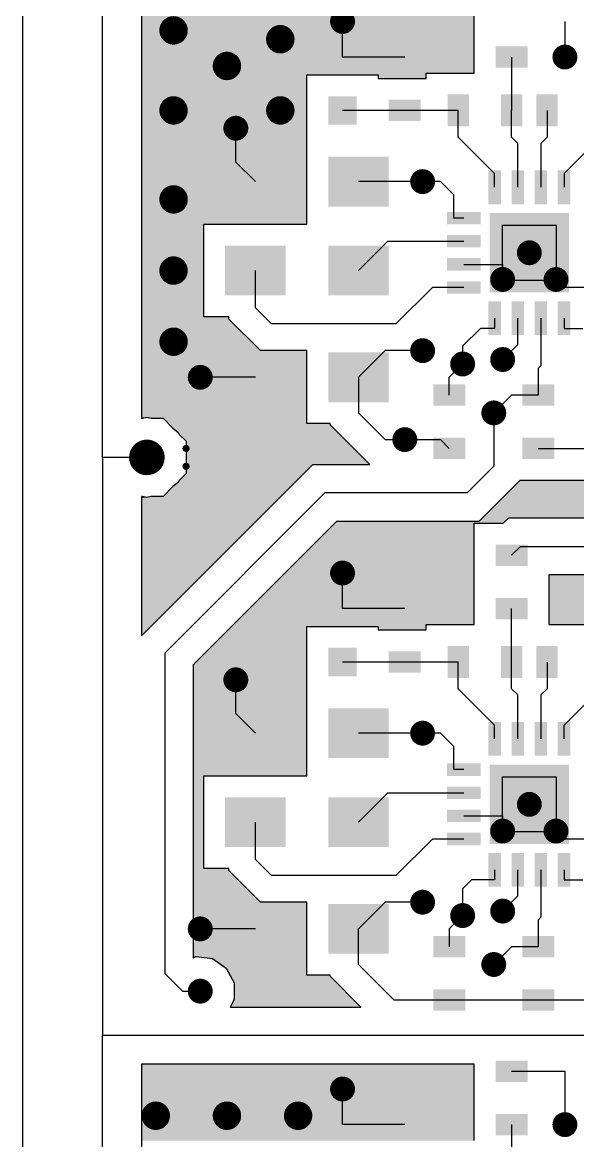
# Model space of a CAD drawing. Extents: x 295 to 953, y 10 to 290.
# Drawn here: x 558.7 to 584.4, y 156.4 to 208.3 of the extents above; entities that cross this region are included whole.
import ezdxf

# ---------------------------------------------------------------- set-up
doc = ezdxf.new("R2010")
doc.units = 0
doc.header["$LTSCALE"] = 5
doc.header["$MEASUREMENT"] = 0
doc.layers.get('0').update_dxf_attribs({"linetype": 'CONTINUOUS', "lineweight": 25})
doc.layers.add('16_COMP_GBR', color=1, linetype='CONTINUOUS')

msp = doc.modelspace()

# ---------------------------------------------------------------- linework, layer by layer
for points, const_width in [([(565.373, 207.925, 1), (566.033, 207.925, 1)], 0.66), ([(573.251, 208.338, 1), (573.829, 208.338, 1)], 0.577), ([(570.323, 207.513, 1), (570.983, 207.513, 1)], 0.66), ([(567.848, 206.275, 1), (568.508, 206.275, 1)], 0.66), ([(583.564, 206.688, 1), (584.141, 206.688, 1)], 0.577), ([(565.373, 204.213, 1), (566.033, 204.213, 1)], 0.66), ([(570.323, 204.213, 1), (570.983, 204.213, 1)], 0.66), ([(568.301, 203.388, 1), (568.879, 203.388, 1)], 0.577), ([(576.964, 200.913, 1), (577.541, 200.913, 1)], 0.577), ([(565.373, 200.088, 1), (566.033, 200.088, 1)], 0.66), ([(581.914, 197.613, 1), (582.491, 197.613, 1)], 0.577), ([(565.373, 196.788, 1), (566.033, 196.788, 1)], 0.66), ([(580.676, 196.375, 1), (581.254, 196.375, 1)], 0.577), ([(583.151, 196.375, 1), (583.729, 196.375, 1)], 0.577), ([(565.373, 193.488, 1), (566.033, 193.488, 1)], 0.66), ([(576.964, 193.075, 1), (577.541, 193.075, 1)], 0.577), ([(578.82, 192.456, 1), (579.398, 192.456, 1)], 0.577), ([(580.676, 192.663, 1), (581.254, 192.663, 1)], 0.577), ([(566.651, 191.838, 1), (567.229, 191.838, 1)], 0.577), ([(580.264, 190.188, 1), (580.841, 190.188, 1)], 0.577), ([(576.139, 188.95, 1), (576.716, 188.95, 1)], 0.577), ([(564.053, 188.125, 1), (564.878, 188.125, 1)], 0.825), ([(566.198, 188.539, 1), (566.363, 188.539, 1)], 0.165), ([(566.198, 187.711, 1), (566.363, 187.711, 1)], 0.165), ([(573.251, 182.763, 1), (573.829, 182.763, 1)], 0.577), ([(568.301, 177.813, 1), (568.879, 177.813, 1)], 0.577), ([(576.964, 175.338, 1), (577.541, 175.338, 1)], 0.577), ([(581.914, 172.038, 1), (582.491, 172.038, 1)], 0.577), ([(580.676, 170.8, 1), (581.254, 170.8, 1)], 0.577), ([(583.151, 170.8, 1), (583.729, 170.8, 1)], 0.577), ([(576.964, 167.5, 1), (577.541, 167.5, 1)], 0.577), ([(580.676, 167.088, 1), (581.254, 167.088, 1)], 0.577), ([(578.82, 166.881, 1), (579.398, 166.881, 1)], 0.577), ([(566.651, 166.263, 1), (567.229, 166.263, 1)], 0.577), ([(580.264, 164.613, 1), (580.841, 164.613, 1)], 0.577), ([(566.651, 163.375, 1), (567.229, 163.375, 1)], 0.577), ([(573.251, 158.838, 1), (573.829, 158.838, 1)], 0.577), ([(564.548, 157.6, 1), (565.208, 157.6, 1)], 0.66), ([(567.848, 157.6, 1), (568.508, 157.6, 1)], 0.66), ([(571.148, 157.6, 1), (571.808, 157.6, 1)], 0.66), ([(583.564, 157.188, 1), (584.141, 157.188, 1)], 0.577)]:
    msp.add_lwpolyline(points, format="xyb", close=True, dxfattribs=dict(const_width=const_width))
for points in [[(574.2, 207.348), (574.2, 206.028), (572.88, 207.348), (572.88, 206.028)], [(577.17, 207.183), (577.17, 206.193), (575.685, 207.183), (575.685, 206.193)], [(582.12, 207.183), (582.12, 206.193), (580.635, 207.183), (580.635, 206.193)], [(574.2, 204.873), (574.2, 203.553), (572.88, 204.873), (572.88, 203.553)], [(579.398, 204.955), (579.398, 203.47), (578.408, 204.955), (578.408, 203.47)], [(581.873, 204.955), (581.873, 203.47), (580.883, 204.955), (580.883, 203.47)], [(583.523, 204.955), (583.523, 203.47), (582.533, 204.955), (582.533, 203.47)], [(577.17, 204.708), (577.17, 203.718), (575.685, 204.708), (575.685, 203.718)], [(570.9, 202.068), (570.9, 199.758), (568.095, 202.068), (568.095, 199.758)], [(575.685, 202.068), (575.685, 199.758), (572.88, 202.068), (572.88, 199.758)], [(580.883, 201.432), (580.883, 199.865), (580.305, 201.432), (580.305, 199.865)], [(581.955, 201.432), (581.955, 199.865), (581.378, 201.432), (581.378, 199.865)], [(583.028, 201.432), (583.028, 199.865), (582.45, 201.432), (582.45, 199.865)], [(584.1, 201.432), (584.1, 199.865), (583.523, 201.432), (583.523, 199.865)], [(579.95, 199.51), (579.95, 198.933), (578.383, 199.51), (578.383, 198.933)], [(584.042, 199.452), (584.042, 195.773), (580.363, 199.452), (580.363, 195.773)], [(579.95, 198.438), (579.95, 197.86), (578.383, 198.438), (578.383, 197.86)], [(570.9, 197.943), (570.9, 195.633), (568.095, 197.943), (568.095, 195.633)], [(575.685, 197.943), (575.685, 195.633), (572.88, 197.943), (572.88, 195.633)], [(579.95, 197.365), (579.95, 196.788), (578.383, 197.365), (578.383, 196.788)], [(579.95, 196.293), (579.95, 195.715), (578.383, 196.293), (578.383, 195.715)], [(580.883, 195.36), (580.883, 193.793), (580.305, 195.36), (580.305, 193.793)], [(581.955, 195.36), (581.955, 193.793), (581.378, 195.36), (581.378, 193.793)], [(583.028, 195.36), (583.028, 193.793), (582.45, 195.36), (582.45, 193.793)], [(584.1, 195.36), (584.1, 193.793), (583.523, 195.36), (583.523, 193.793)], [(570.9, 192.993), (570.9, 190.683), (568.095, 192.993), (568.095, 190.683)], [(575.685, 192.993), (575.685, 190.683), (572.88, 192.993), (572.88, 190.683)], [(579.233, 191.508), (579.233, 190.518), (577.748, 191.508), (577.748, 190.518)], [(583.358, 191.508), (583.358, 190.518), (581.873, 191.508), (581.873, 190.518)], [(579.233, 189.033), (579.233, 188.043), (577.748, 189.033), (577.748, 188.043)], [(583.358, 189.033), (583.358, 188.043), (581.873, 189.033), (581.873, 188.043)], [(582.12, 184.083), (582.12, 183.093), (580.635, 184.083), (580.635, 183.093)], [(574.2, 181.773), (574.2, 180.453), (572.88, 181.773), (572.88, 180.453)], [(577.17, 181.608), (577.17, 180.618), (575.685, 181.608), (575.685, 180.618)], [(582.12, 181.608), (582.12, 180.618), (580.635, 181.608), (580.635, 180.618)], [(574.2, 179.298), (574.2, 177.978), (572.88, 179.298), (572.88, 177.978)], [(577.17, 179.133), (577.17, 178.143), (575.685, 179.133), (575.685, 178.143)], [(579.398, 179.38), (579.398, 177.895), (578.408, 179.38), (578.408, 177.895)], [(581.873, 179.38), (581.873, 177.895), (580.883, 179.38), (580.883, 177.895)], [(583.523, 179.38), (583.523, 177.895), (582.533, 179.38), (582.533, 177.895)], [(570.9, 176.493), (570.9, 174.183), (568.095, 176.493), (568.095, 174.183)], [(575.685, 176.493), (575.685, 174.183), (572.88, 176.493), (572.88, 174.183)], [(580.883, 175.857), (580.883, 174.29), (580.305, 175.857), (580.305, 174.29)], [(581.955, 175.857), (581.955, 174.29), (581.378, 175.857), (581.378, 174.29)], [(583.028, 175.857), (583.028, 174.29), (582.45, 175.857), (582.45, 174.29)], [(584.1, 175.857), (584.1, 174.29), (583.523, 175.857), (583.523, 174.29)], [(579.95, 173.935), (579.95, 173.358), (578.383, 173.935), (578.383, 173.358)], [(584.042, 173.877), (584.042, 170.198), (580.363, 173.877), (580.363, 170.198)], [(579.95, 172.863), (579.95, 172.285), (578.383, 172.863), (578.383, 172.285)], [(570.9, 172.368), (570.9, 170.058), (568.095, 172.368), (568.095, 170.058)], [(575.685, 172.368), (575.685, 170.058), (572.88, 172.368), (572.88, 170.058)], [(579.95, 171.79), (579.95, 171.213), (578.383, 171.79), (578.383, 171.213)], [(579.95, 170.718), (579.95, 170.14), (578.383, 170.718), (578.383, 170.14)], [(580.883, 169.785), (580.883, 168.218), (580.305, 169.785), (580.305, 168.218)], [(581.955, 169.785), (581.955, 168.218), (581.378, 169.785), (581.378, 168.218)], [(583.028, 169.785), (583.028, 168.218), (582.45, 169.785), (582.45, 168.218)], [(584.1, 169.785), (584.1, 168.218), (583.523, 169.785), (583.523, 168.218)], [(570.9, 167.418), (570.9, 165.108), (568.095, 167.418), (568.095, 165.108)], [(575.685, 167.418), (575.685, 165.108), (572.88, 167.418), (572.88, 165.108)], [(579.233, 165.933), (579.233, 164.943), (577.748, 165.933), (577.748, 164.943)], [(583.358, 165.933), (583.358, 164.943), (581.873, 165.933), (581.873, 164.943)], [(579.233, 163.458), (579.233, 162.468), (577.748, 163.458), (577.748, 162.468)], [(583.358, 163.458), (583.358, 162.468), (581.873, 163.458), (581.873, 162.468)], [(582.12, 160.158), (582.12, 159.168), (580.635, 160.158), (580.635, 159.168)], [(574.2, 157.848), (574.2, 156.528), (572.88, 157.848), (572.88, 156.528)], [(577.17, 157.683), (577.17, 156.693), (575.685, 157.683), (575.685, 156.693)], [(582.12, 157.683), (582.12, 156.693), (580.635, 157.683), (580.635, 156.693)]]:
    msp.add_solid(points)
at = {"layer": '16_COMP_GBR', "color": 7}
for p, q in [((558.69, 219.888), (558.69, 104.8)), ((562.403, 188.125), (562.403, 210.813)), ((564.218, 209.493), (564.218, 189.94)), ((579.645, 205.945), (579.645, 209.493)), ((573.54, 206.688), (573.54, 208.338)), ((583.853, 208.338), (583.853, 206.688)), ((576.428, 206.688), (573.54, 206.688)), ((581.378, 206.688), (581.378, 204.213)), ((571.89, 205.863), (575.19, 205.863)), ((571.89, 198.933), (571.89, 205.863)), ((575.19, 205.863), (575.19, 205.698)), ((577.418, 205.945), (579.645, 205.945)), ((577.418, 205.698), (577.418, 205.945)), ((575.19, 205.698), (577.418, 205.698)), ((576.428, 204.213), (573.54, 204.213)), ((578.903, 204.213), (576.428, 204.213)), ((578.903, 202.975), (578.903, 204.213)), ((581.378, 202.975), (581.378, 204.213)), ((583.028, 204.213), (583.028, 202.975)), ((568.59, 201.82), (568.59, 203.388)), ((578.903, 202.975), (580.594, 201.284)), ((581.378, 202.975), (581.666, 202.686)), ((582.739, 202.686), (583.028, 202.975)), ((583.811, 201.284), (585.503, 202.975)), ((581.666, 200.649), (581.666, 202.686)), ((582.739, 202.686), (582.739, 200.649)), ((569.498, 200.913), (568.59, 201.82)), ((580.594, 200.649), (580.594, 201.284)), ((583.811, 201.284), (583.811, 200.649)), ((577.253, 200.913), (574.283, 200.913)), ((578.078, 200.913), (577.253, 200.913)), ((578.078, 200.913), (578.696, 200.294)), ((578.696, 199.221), (578.696, 200.294)), ((579.167, 199.221), (578.696, 199.221)), ((567.105, 198.933), (571.89, 198.933)), ((567.105, 194.643), (567.105, 198.933)), ((580.94, 198.875), (580.94, 196.35)), ((583.465, 198.875), (580.94, 198.875)), ((583.465, 196.35), (583.465, 198.875)), ((574.283, 196.788), (575.644, 198.149)), ((575.644, 198.149), (579.167, 198.149)), ((579.167, 197.076), (580.965, 197.076)), ((580.965, 197.076), (580.965, 196.375)), ((569.498, 195.055), (569.498, 196.788)), ((576.015, 194.313), (577.706, 196.004)), ((579.167, 196.004), (577.706, 196.004)), ((580.94, 196.35), (583.465, 196.35)), ((583.44, 196.004), (583.44, 196.375)), ((585.239, 196.004), (583.44, 196.004)), ((569.498, 195.055), (570.24, 194.313)), ((568.26, 194.643), (567.105, 194.643)), ((568.26, 194.542), (568.26, 194.643)), ((569.727, 193.075), (568.26, 194.542)), ((580.594, 194.577), (580.594, 194.106)), ((581.666, 193.364), (581.666, 194.577)), ((582.739, 194.577), (582.739, 192.374)), ((583.811, 194.577), (583.811, 194.106)), ((576.015, 194.313), (570.24, 194.313)), ((579.109, 193.281), (579.934, 194.106)), ((580.594, 194.106), (579.934, 194.106)), ((583.811, 194.106), (584.678, 194.106)), ((571.89, 193.075), (569.727, 193.075)), ((571.89, 189.693), (571.89, 193.075)), ((574.283, 191.838), (575.52, 193.075)), ((577.253, 193.075), (575.52, 193.075)), ((579.109, 193.281), (579.109, 192.456)), ((580.965, 192.663), (581.666, 193.364)), ((579.109, 192.456), (578.49, 191.838)), ((582.615, 192.25), (582.739, 192.374)), ((582.615, 192.25), (582.615, 191.013)), ((569.498, 191.838), (566.94, 191.838)), ((574.283, 191.838), (574.283, 190.188)), ((578.49, 191.013), (578.49, 191.838)), ((580.553, 190.188), (581.378, 191.013)), ((582.615, 191.013), (581.378, 191.013)), ((564.218, 189.94), (564.26, 189.94)), ((564.26, 189.94), (564.465, 189.986)), ((564.465, 189.986), (564.67, 189.94)), ((564.67, 189.94), (565.217, 189.94)), ((565.217, 189.94), (565.676, 189.481)), ((575.52, 188.95), (574.283, 190.188)), ((580.553, 190.188), (580.553, 187.713)), ((565.676, 189.481), (565.92, 189.287)), ((565.92, 189.287), (565.967, 189.191)), ((572.963, 189.693), (571.89, 189.693)), ((572.963, 189.641), (572.963, 189.693)), ((574.807, 187.795), (572.963, 189.641)), ((565.967, 189.191), (566.28, 188.877)), ((566.28, 188.877), (566.28, 188.539)), ((575.52, 188.95), (576.428, 188.95)), ((576.428, 188.95), (578.078, 188.95)), ((578.49, 188.538), (578.078, 188.95)), ((566.28, 188.539), (566.28, 187.711)), ((582.615, 188.538), (585.503, 188.538)), ((564.465, 188.125), (562.403, 188.125)), ((562.403, 188.125), (562.403, 161.313)), ((564.218, 179.845), (572.169, 187.795)), ((566.28, 187.711), (566.28, 187.373)), ((572.169, 187.795), (574.807, 187.795)), ((579.315, 186.475), (580.553, 187.713)), ((566.28, 187.373), (565.967, 187.061)), ((565.676, 186.769), (565.217, 186.31)), ((565.92, 186.963), (565.676, 186.769)), ((565.967, 187.061), (565.92, 186.963)), ((581.76, 187.052), (579.861, 185.155)), ((586.648, 187.052), (581.76, 187.052)), ((564.218, 186.31), (564.218, 179.845)), ((564.26, 186.31), (564.218, 186.31)), ((564.465, 186.264), (564.26, 186.31)), ((564.67, 186.31), (564.465, 186.264)), ((565.217, 186.31), (564.67, 186.31)), ((565.29, 179.05), (572.715, 186.475)), ((579.315, 186.475), (572.715, 186.475)), ((573.261, 185.155), (566.61, 178.504)), ((579.861, 185.155), (573.261, 185.155)), ((580.996, 185.073), (581.244, 185.32)), ((581.244, 185.32), (592.632, 185.32)), ((579.645, 185.073), (580.996, 185.073)), ((579.645, 180.37), (579.645, 185.073)), ((581.378, 183.588), (581.79, 184)), ((581.79, 184), (593.588, 184)), ((573.54, 181.113), (573.54, 182.763)), ((583.11, 182.68), (583.11, 180.37)), ((592.845, 182.68), (583.11, 182.68)), ((576.428, 181.113), (573.54, 181.113)), ((581.378, 178.638), (581.378, 181.113)), ((571.89, 180.288), (575.19, 180.288)), ((571.89, 173.358), (571.89, 180.288)), ((575.19, 180.288), (575.19, 180.123)), ((575.19, 180.123), (577.418, 180.123)), ((577.418, 180.37), (579.645, 180.37)), ((577.418, 180.123), (577.418, 180.37)), ((583.11, 180.37), (586.988, 180.37)), ((565.29, 179.05), (565.29, 164.2)), ((566.61, 178.504), (566.61, 164.926)), ((576.428, 178.638), (573.54, 178.638)), ((578.903, 178.638), (576.428, 178.638)), ((578.903, 177.4), (578.903, 178.638)), ((581.378, 177.4), (581.378, 178.638)), ((583.028, 178.638), (583.028, 177.4)), ((568.59, 176.245), (568.59, 177.813)), ((578.903, 177.4), (580.594, 175.709)), ((581.378, 177.4), (581.666, 177.111)), ((582.739, 177.111), (583.028, 177.4)), ((585.503, 177.4), (583.811, 175.709)), ((581.666, 175.074), (581.666, 177.111)), ((582.739, 177.111), (582.739, 175.074)), ((569.498, 175.338), (568.59, 176.245)), ((577.253, 175.338), (574.283, 175.338)), ((578.078, 175.338), (577.253, 175.338)), ((578.078, 175.338), (578.696, 174.719)), ((580.594, 175.074), (580.594, 175.709)), ((583.811, 175.074), (583.811, 175.709)), ((578.696, 173.646), (578.696, 174.719)), ((567.105, 173.358), (571.89, 173.358)), ((567.105, 169.068), (567.105, 173.358)), ((579.167, 173.646), (578.696, 173.646)), ((580.94, 173.3), (580.94, 170.775)), ((583.465, 173.3), (580.94, 173.3)), ((583.465, 170.775), (583.465, 173.3)), ((574.283, 171.213), (575.644, 172.574)), ((575.644, 172.574), (579.167, 172.574)), ((569.498, 169.48), (569.498, 171.213)), ((579.167, 171.501), (580.965, 171.501)), ((580.965, 171.501), (580.965, 170.8)), ((580.94, 170.775), (583.465, 170.775)), ((583.44, 170.429), (583.44, 170.8)), ((576.015, 168.738), (577.706, 170.429)), ((579.167, 170.429), (577.706, 170.429)), ((585.239, 170.429), (583.44, 170.429)), ((568.26, 169.068), (567.105, 169.068)), ((568.26, 168.967), (568.26, 169.068)), ((569.498, 169.48), (570.24, 168.738)), ((569.727, 167.5), (568.26, 168.967)), ((576.015, 168.738), (570.24, 168.738)), ((579.109, 168.119), (579.521, 168.531)), ((580.594, 168.531), (579.521, 168.531)), ((580.594, 169.002), (580.594, 168.531)), ((581.666, 167.789), (581.666, 169.002)), ((582.739, 169.002), (582.739, 166.799)), ((583.811, 169.002), (583.811, 168.531)), ((583.811, 168.531), (584.678, 168.531)), ((579.109, 168.119), (579.109, 166.881)), ((571.89, 167.5), (569.727, 167.5)), ((571.89, 164.118), (571.89, 167.5)), ((574.283, 166.263), (575.52, 167.5)), ((577.253, 167.5), (575.52, 167.5)), ((580.965, 167.088), (581.666, 167.789)), ((579.109, 166.881), (578.49, 166.263)), ((582.615, 166.675), (582.739, 166.799)), ((582.615, 166.675), (582.615, 165.438)), ((569.498, 166.263), (566.94, 166.263)), ((574.283, 164.613), (574.283, 166.263)), ((578.49, 166.263), (578.49, 165.438)), ((580.553, 164.613), (581.378, 165.438)), ((582.615, 165.438), (581.378, 165.438)), ((566.61, 164.926), (566.745, 164.979)), ((566.745, 164.979), (567.513, 164.885)), ((567.513, 164.885), (568.149, 164.446)), ((568.149, 164.446), (568.508, 163.761)), ((574.283, 164.613), (575.933, 162.963)), ((566.115, 163.375), (565.29, 164.2)), ((572.963, 164.118), (571.89, 164.118)), ((572.963, 164.066), (572.963, 164.118)), ((574.395, 162.633), (572.963, 164.066)), ((566.115, 163.375), (566.94, 163.375)), ((568.508, 163.761), (568.508, 162.989)), ((568.508, 162.989), (568.321, 162.633)), ((578.49, 162.963), (575.933, 162.963)), ((582.615, 162.963), (578.49, 162.963)), ((585.503, 162.963), (582.615, 162.963)), ((568.321, 162.633), (574.395, 162.633)), ((562.403, 135.738), (562.403, 161.313)), ((585.503, 161.313), (562.403, 161.313)), ((564.218, 159.993), (564.218, 137.562)), ((579.645, 159.993), (564.218, 159.993)), ((579.645, 156.445), (579.645, 159.993)), ((581.378, 159.663), (583.853, 159.663)), ((583.853, 159.663), (583.853, 157.188)), ((573.54, 157.188), (573.54, 158.838)), ((576.428, 157.188), (573.54, 157.188)), ((581.378, 157.188), (581.378, 154.713))]:
    msp.add_line(p, q, dxfattribs=at)
for points in [[(564.218, 205.945), (564.218, 209.492), (579.645, 205.945), (579.645, 209.492)], [(564.218, 205.863), (564.218, 205.945), (577.418, 205.863), (577.418, 205.945)], [(564.218, 205.945), (564.218, 205.945), (577.418, 205.945), (579.645, 205.945)], [(564.218, 205.862), (564.218, 205.863), (571.89, 205.862), (575.19, 205.863)], [(564.218, 198.933), (564.218, 205.862), (571.89, 198.933), (571.89, 205.862)], [(575.19, 205.698), (575.19, 205.863), (577.418, 205.698), (577.418, 205.863)], [(564.218, 198.932), (564.218, 198.933), (567.105, 198.932), (571.89, 198.933)], [(564.218, 194.643), (564.218, 198.932), (567.105, 194.643), (567.105, 198.932)], [(580.94, 196.35), (580.94, 198.875), (583.465, 196.35), (583.465, 198.875)], [(580.94, 198.875), (580.94, 198.875), (583.465, 198.875), (580.94, 198.875)], [(564.218, 194.642), (564.218, 194.643), (568.26, 194.642), (567.105, 194.643)], [(564.218, 194.542), (564.218, 194.642), (568.26, 194.542), (568.26, 194.642)], [(564.218, 193.075), (564.218, 194.542), (569.727, 193.075), (568.26, 194.542)], [(564.218, 189.986), (564.218, 193.075), (571.89, 189.986), (571.89, 193.075)], [(564.218, 193.075), (564.218, 193.075), (571.89, 193.075), (569.727, 193.075)], [(564.218, 189.94), (564.218, 189.986), (564.261, 189.94), (564.465, 189.986)], [(564.26, 189.94), (564.218, 189.94), (564.26, 189.94), (564.261, 189.94)], [(564.67, 189.94), (564.465, 189.986), (571.89, 189.94), (571.89, 189.986)], [(565.465, 189.693), (565.217, 189.94), (571.89, 189.693), (571.89, 189.94)], [(565.465, 189.692), (565.465, 189.693), (572.963, 189.692), (571.89, 189.693)], [(565.516, 189.641), (565.465, 189.692), (572.963, 189.641), (572.963, 189.692)], [(565.676, 189.481), (565.516, 189.641), (573.122, 189.481), (572.963, 189.641)], [(565.92, 189.287), (565.676, 189.481), (573.317, 189.287), (573.122, 189.481)], [(565.967, 189.191), (565.92, 189.287), (573.413, 189.191), (573.317, 189.287)], [(566.28, 188.877), (565.967, 189.191), (573.726, 188.877), (573.413, 189.191)], [(566.28, 187.795), (566.28, 188.877), (574.807, 187.795), (573.726, 188.877)], [(566.28, 187.373), (566.28, 187.795), (571.746, 187.373), (572.169, 187.795)], [(566.28, 187.795), (566.28, 187.795), (572.169, 187.795), (574.807, 187.795)], [(565.967, 187.061), (566.28, 187.373), (571.434, 187.061), (571.746, 187.373)], [(565.217, 186.31), (565.676, 186.769), (570.684, 186.31), (571.142, 186.769)], [(565.676, 186.769), (565.92, 186.963), (571.142, 186.769), (571.337, 186.963)], [(565.92, 186.963), (565.967, 187.061), (571.337, 186.963), (571.434, 187.061)], [(580.109, 185.403), (581.643, 186.935), (587.07, 185.403), (587.07, 186.935)], [(581.643, 186.935), (581.76, 187.052), (586.958, 186.935), (586.648, 187.052)], [(581.76, 187.052), (581.76, 187.052), (586.648, 187.052), (581.76, 187.052)], [(564.218, 186.264), (564.218, 186.31), (564.465, 186.264), (564.26, 186.31)], [(564.218, 179.845), (564.218, 186.264), (564.218, 179.845), (570.637, 186.264)], [(564.465, 186.264), (564.67, 186.31), (570.637, 186.264), (570.684, 186.31)], [(573.179, 185.073), (573.261, 185.155), (580.996, 185.073), (581.079, 185.155)], [(579.861, 185.155), (580.026, 185.32), (581.079, 185.155), (581.244, 185.32)], [(580.026, 185.32), (580.109, 185.403), (592.632, 185.32), (592.612, 185.403)], [(580.026, 185.32), (580.026, 185.32), (581.244, 185.32), (592.632, 185.32)], [(568.476, 180.37), (573.179, 185.072), (579.645, 180.37), (579.645, 185.072)], [(573.179, 185.072), (573.179, 185.073), (579.645, 185.072), (580.996, 185.073)], [(583.11, 180.37), (583.11, 182.68), (592.845, 180.37), (592.845, 182.68)], [(583.11, 182.68), (583.11, 182.68), (592.845, 182.68), (583.11, 182.68)], [(566.61, 178.504), (568.394, 180.287), (571.89, 178.504), (571.89, 180.287)], [(568.394, 180.288), (568.476, 180.37), (577.418, 180.288), (577.418, 180.37)], [(568.394, 180.287), (568.394, 180.288), (571.89, 180.287), (575.19, 180.288)], [(568.476, 180.37), (568.476, 180.37), (577.418, 180.37), (579.645, 180.37)], [(575.19, 180.123), (575.19, 180.288), (577.418, 180.123), (577.418, 180.288)], [(566.61, 173.358), (566.61, 178.504), (571.89, 173.358), (571.89, 178.504)], [(566.61, 173.357), (566.61, 173.358), (567.105, 173.357), (571.89, 173.358)], [(566.61, 169.068), (566.61, 173.357), (567.105, 169.068), (567.105, 173.357)], [(580.94, 170.775), (580.94, 173.3), (583.465, 170.775), (583.465, 173.3)], [(580.94, 173.3), (580.94, 173.3), (583.465, 173.3), (580.94, 173.3)], [(566.61, 169.067), (566.61, 169.068), (568.26, 169.067), (567.105, 169.068)], [(566.61, 168.967), (566.61, 169.067), (568.26, 168.967), (568.26, 169.067)], [(566.61, 167.5), (566.61, 168.967), (569.727, 167.5), (568.26, 168.967)], [(566.61, 164.979), (566.61, 167.5), (571.89, 164.979), (571.89, 167.5)], [(566.61, 167.5), (566.61, 167.5), (571.89, 167.5), (569.727, 167.5)], [(566.61, 164.926), (566.61, 164.979), (566.61, 164.926), (566.745, 164.979)], [(567.513, 164.885), (566.745, 164.979), (571.89, 164.885), (571.89, 164.979)], [(568.149, 164.446), (567.513, 164.885), (571.89, 164.446), (571.89, 164.885)], [(568.321, 164.118), (568.149, 164.446), (571.89, 164.118), (571.89, 164.446)], [(568.321, 164.117), (568.321, 164.118), (572.963, 164.117), (571.89, 164.118)], [(568.348, 164.066), (568.321, 164.117), (572.963, 164.066), (572.963, 164.117)], [(568.508, 163.761), (568.348, 164.066), (573.267, 163.761), (572.963, 164.066)], [(568.508, 162.989), (568.508, 163.761), (574.039, 162.989), (573.267, 163.761)], [(568.321, 162.633), (568.508, 162.989), (574.395, 162.633), (574.039, 162.989)], [(564.218, 159.992), (564.218, 159.993), (579.645, 159.992), (564.218, 159.993)], [(564.218, 156.445), (564.218, 159.992), (579.645, 156.445), (579.645, 159.992)]]:
    msp.add_solid(points, dxfattribs=at)

doc.saveas('drawing.dxf')
